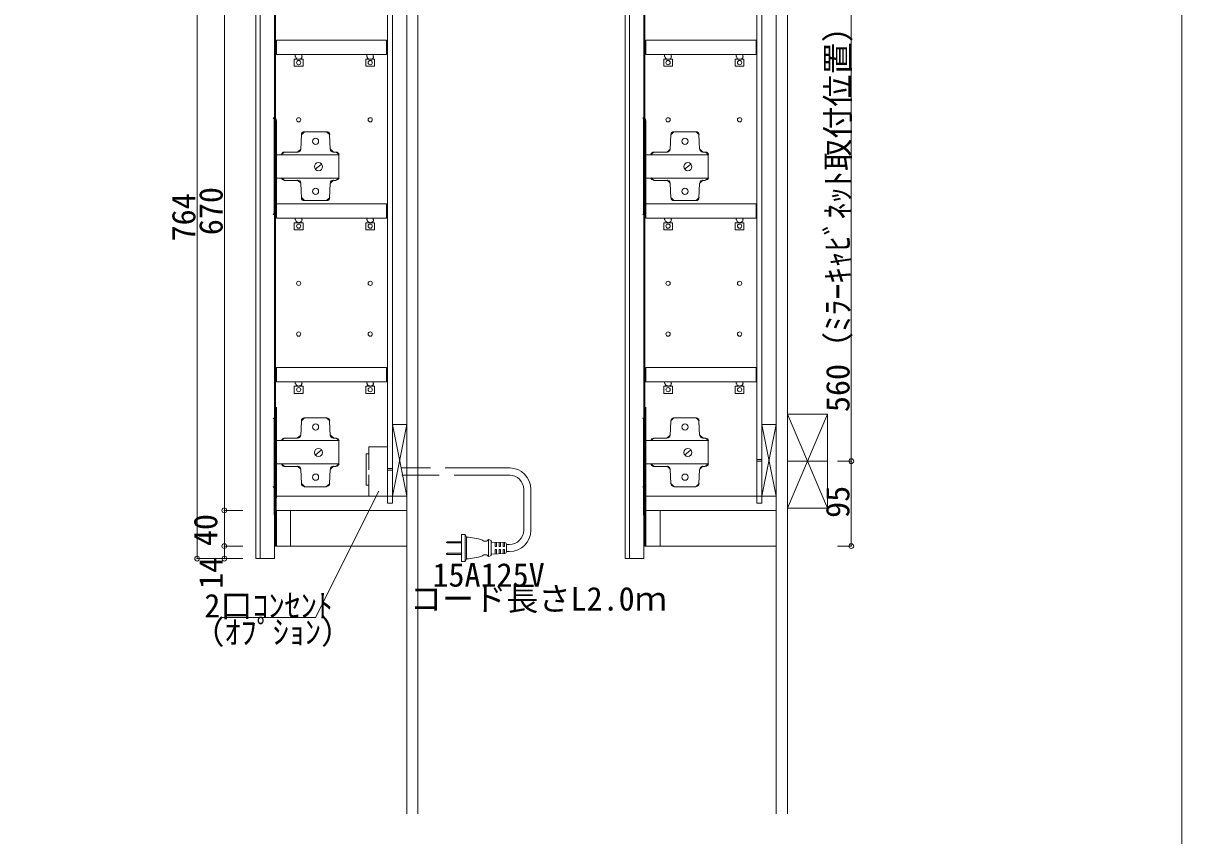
# Model space of a CAD drawing. Units: millimetres at full size, sheet at 1:9; details may follow other scales. Extents: x -1874 to 1873, y -1240 to 1240.
# Drawn here: x 577 to 1873, y -265 to 645 of the extents above; entities that cross this region are included whole.
import ezdxf
from ezdxf.enums import TextEntityAlignment as Align

# ---------------------------------------------------------------- set-up
doc = ezdxf.new("R2010")
doc.units = ezdxf.units.MM
doc.header["$LTSCALE"] = 9
doc.header["$PDMODE"] = 32
doc.header["$PDSIZE"] = 5.4
doc.linetypes.add('DASHED1', pattern=[1.8, 1.2, -0.6])
doc.layers.add('0-0_0', color=7, linetype='Continuous', lineweight=15)
doc.layers.add('1-0', color=7, linetype='Continuous', lineweight=15)
doc.styles.add('ＭＳ ゴシック', font='')
doc.styles.get('ＭＳ ゴシック').set_extended_font_data('MS Gothic')

msp = doc.modelspace()

# ---------------------------------------------------------------- linework, layer by layer
at = {"layer": '0-0_0', "lineweight": 18}
msp.add_lwpolyline([(-1874.068, -1240.29), (1873.294, -1240.29), (1873.294, 1239.758), (-1874.068, 1239.758)], close=True, dxfattribs=at)
at = {"layer": '1-0'}
for p, q in [((1005.865, 893.055), (1005.865, -240.246)), ((1419.316, 893.055), (1419.316, -240.246)), ((836.861, 809.226), (836.861, 45.226)), ((841.861, 809.226), (841.861, 45.226)), ((857.861, 809.226), (857.861, 45.226)), ((1250.312, 809.226), (1250.312, 45.226)), ((1255.312, 809.226), (1255.312, 45.226)), ((1271.312, 809.226), (1271.312, 45.226)), ((1005.865, 794.23), (1005.865, 89.226)), ((1419.316, 794.23), (1419.316, 89.226)), ((1018.365, 777.033), (1018.365, -240.246)), ((1431.816, 777.033), (1431.816, -240.246)), ((989.865, 761.217), (989.865, 107.395)), ((1403.316, 761.217), (1403.316, 107.395)), ((859.929, 625.319), (859.929, 609.319)), ((983.352, 625.319), (859.929, 625.319)), ((1273.38, 625.319), (1273.38, 609.319)), ((1396.803, 625.319), (1273.38, 625.319)), ((884.312, 604.224), (885.404, 604.224)), ((964.377, 604.224), (965.469, 604.224)), ((1297.764, 604.224), (1298.855, 604.224)), ((1377.828, 604.224), (1378.92, 604.224)), ((859.929, 442.262), (859.929, 426.262)), ((983.352, 442.262), (859.929, 442.262)), ((1273.38, 442.262), (1273.38, 426.262)), ((1396.803, 442.262), (1273.38, 442.262)), ((884.312, 421.167), (885.404, 421.167)), ((964.377, 421.167), (965.469, 421.167)), ((1297.764, 421.167), (1298.855, 421.167)), ((1377.828, 421.167), (1378.92, 421.167)), ((859.929, 259.205), (859.929, 243.205)), ((983.352, 259.205), (859.929, 259.205)), ((1273.38, 259.205), (1273.38, 243.205)), ((1396.803, 259.205), (1273.38, 259.205)), ((884.312, 238.11), (885.404, 238.11)), ((964.377, 238.11), (965.469, 238.11)), ((1297.764, 238.11), (1298.855, 238.11)), ((1377.828, 238.11), (1378.92, 238.11)), ((989.865, 115.226), (1005.865, 195.226)), ((1403.316, 115.226), (1419.316, 195.226)), ((1476.816, 206.726), (1431.816, 101.726)), ((1431.816, 206.726), (1476.816, 101.726)), ((1005.865, 194.396), (1005.865, 104.396)), ((1419.316, 194.396), (1419.316, 104.396)), ((963.365, 155.226), (963.365, 170.226)), ((963.365, 170.226), (984.365, 170.226)), ((984.365, 170.226), (984.365, 115.226)), ((963.365, 162.409), (960.365, 162.409)), ((960.365, 162.409), (960.365, 127.409)), ((1403.316, 156.226), (1397.816, 156.226)), ((989.865, 146.226), (984.365, 146.226)), ((989.865, 144.226), (984.365, 144.226)), ((1000.192, 146.726), (1032.294, 146.726)), ((1048.732, 146.726), (1121.471, 146.726)), ((1403.316, 154.226), (1397.816, 154.226)), ((1431.816, 154.226), (1476.816, 154.226)), ((963.365, 115.226), (963.365, 130.226)), ((1000.192, 138.726), (1042.294, 138.726)), ((1058.732, 138.726), (1121.471, 138.726)), ((963.365, 127.409), (960.365, 127.409)), ((1136.715, 122.726), (1136.715, 77.004)), ((1144.715, 122.726), (1144.715, 77.004)), ((984.365, 115.226), (963.365, 115.226)), ((989.865, 107.395), (984.365, 107.395)), ((1403.316, 107.395), (1397.816, 107.395)), ((873.821, 99.226), (859.865, 99.226)), ((1005.865, 99.226), (859.929, 99.226)), ((859.929, 99.226), (859.929, 59.226)), ((875.929, 99.226), (875.929, 59.226)), ((1287.272, 99.226), (1273.316, 99.226)), ((1419.316, 99.226), (1273.38, 99.226)), ((1273.38, 99.226), (1273.38, 59.226)), ((1289.38, 99.226), (1289.38, 59.226)), ((1431.816, 101.726), (1476.816, 101.726)), ((1005.865, 59.226), (1005.865, 89.226)), ((1419.316, 59.226), (1419.316, 89.226)), ((1067.171, 72.089), (1067.171, 57.089)), ((1071.171, 72.089), (1067.171, 72.089)), ((1071.171, 72.089), (1072.687, 69.089)), ((1071.171, 57.089), (1071.171, 72.089)), ((1072.687, 69.089), (1072.687, 57.089)), ((1097.171, 66.639), (1097.171, 57.089)), ((1100.171, 65.639), (1097.171, 66.639)), ((1100.171, 57.089), (1100.171, 65.639)), ((1051.008, 64.174), (1050.17, 63.689)), ((1050.17, 63.689), (1050.17, 63.189)), ((1050.17, 63.189), (1051.008, 62.704)), ((1067.171, 64.174), (1051.008, 64.174)), ((1051.008, 64.174), (1051.008, 62.704)), ((1051.008, 62.704), (1067.171, 62.704)), ((1067.171, 57.089), (1067.171, 42.088)), ((1071.171, 42.088), (1071.171, 57.089)), ((1072.687, 57.089), (1072.687, 45.088)), ((1097.171, 57.089), (1097.171, 47.538)), ((1100.171, 48.538), (1100.171, 57.089)), ((1115.757, 63.171), (1101.152, 63.797)), ((1104.671, 58.839), (1104.671, 63.646)), ((1106.171, 58.839), (1104.671, 58.839)), ((1104.671, 55.339), (1104.671, 50.531)), ((1106.171, 55.339), (1104.671, 55.339)), ((1106.171, 63.582), (1106.171, 58.839)), ((1106.171, 50.595), (1106.171, 55.339)), ((1109.172, 58.839), (1109.172, 63.453)), ((1110.672, 58.839), (1109.172, 58.839)), ((1109.172, 55.339), (1109.172, 50.724)), ((1110.672, 55.339), (1109.172, 55.339)), ((1110.672, 63.389), (1110.672, 58.839)), ((1110.672, 50.788), (1110.672, 55.339)), ((1113.672, 58.839), (1113.672, 63.26)), ((1115.172, 58.839), (1113.672, 58.839)), ((1113.672, 55.339), (1113.672, 50.917)), ((1115.172, 55.339), (1113.672, 55.339)), ((1115.172, 63.196), (1115.172, 58.839)), ((1115.172, 50.981), (1115.172, 55.339)), ((1117.672, 57.089), (1117.672, 61.173)), ((1120.715, 61.004), (1117.672, 61.004)), ((1117.672, 53.004), (1117.672, 57.089)), ((1120.715, 53.004), (1117.672, 53.004)), ((857.861, 45.226), (836.861, 45.226)), ((857.861, 46.226), (857.861, 45.226)), ((1050.17, 50.988), (1051.008, 51.473)), ((1050.17, 50.488), (1050.17, 50.988)), ((1051.008, 50.003), (1050.17, 50.488)), ((1051.008, 50.003), (1051.008, 51.474)), ((1051.008, 51.473), (1067.171, 51.473)), ((1067.171, 50.003), (1051.008, 50.003)), ((1067.171, 42.088), (1071.171, 42.088)), ((1071.171, 42.088), (1072.687, 45.088)), ((1097.171, 47.538), (1100.171, 48.538)), ((1101.152, 50.38), (1115.757, 51.006)), ((1271.312, 45.226), (1250.312, 45.226)), ((1271.312, 46.226), (1271.312, 45.226))]:
    msp.add_line(p, q, dxfattribs=at)
at = {"layer": '1-0', "color": 4, "lineweight": 9}
for p, q in [((771.2, 809.226), (771.2, 45.226)), ((801.722, 769.23), (801.722, 99.226)), ((1503.328, 154.226), (1488.102, 154.226)), ((801.722, 99.226), (822.442, 99.226)), ((801.722, 99.226), (801.722, 59.226)), ((801.722, 59.226), (822.442, 59.226)), ((801.722, 59.226), (801.722, 45.226)), ((1503.328, 59.226), (1488.102, 59.226)), ((771.2, 45.226), (822.442, 45.226)), ((801.722, 45.226), (822.442, 45.226))]:
    msp.add_line(p, q, dxfattribs=at)
at = {"layer": '1-0', "color": 8, "lineweight": 18}
for p, q in [((859.925, 535.259), (856.467, 538.716)), ((1273.376, 535.259), (1269.919, 538.716)), ((891.405, 523.067), (887.947, 519.61)), ((919.609, 519.61), (916.152, 523.067)), ((1304.856, 523.067), (1301.399, 519.61)), ((1333.061, 519.61), (1329.603, 523.067)), ((868.841, 500.139), (865.493, 497.547)), ((883.762, 500.139), (887.216, 503.44)), ((920.341, 503.44), (923.794, 500.139)), ((930.053, 497.547), (926.706, 500.139)), ((1282.292, 500.139), (1278.945, 497.547)), ((1297.213, 500.139), (1300.667, 503.44)), ((1333.792, 503.44), (1337.246, 500.139)), ((1343.505, 497.547), (1340.157, 500.139)), ((865.493, 471.434), (868.841, 468.841)), ((887.216, 465.541), (883.762, 468.841)), ((923.794, 468.841), (920.341, 465.541)), ((926.706, 468.841), (930.053, 471.434)), ((1278.945, 471.434), (1282.292, 468.841)), ((1300.667, 465.541), (1297.213, 468.841)), ((1337.246, 468.841), (1333.792, 465.541)), ((1340.157, 468.841), (1343.505, 471.434)), ((887.947, 449.371), (891.405, 445.914)), ((916.152, 445.914), (919.609, 449.371)), ((1301.399, 449.371), (1304.856, 445.914)), ((1329.603, 445.914), (1333.061, 449.371)), ((856.467, 430.265), (859.925, 433.722)), ((1269.919, 430.265), (1273.376, 433.722)), ((859.925, 198.996), (856.467, 202.453)), ((891.405, 202.804), (887.947, 199.347)), ((919.609, 199.347), (916.152, 202.804)), ((1273.376, 198.996), (1269.919, 202.453)), ((1304.856, 202.804), (1301.399, 199.347)), ((1333.061, 199.347), (1329.603, 202.804)), ((883.762, 180.24), (887.216, 183.54)), ((920.341, 183.54), (923.794, 180.24)), ((1297.213, 180.24), (1300.667, 183.54)), ((1333.792, 183.54), (1337.246, 180.24)), ((868.841, 179.876), (865.493, 177.283)), ((930.053, 177.283), (926.706, 179.876)), ((1282.292, 179.876), (1278.945, 177.283)), ((1343.505, 177.283), (1340.157, 179.876)), ((865.493, 151.171), (868.841, 148.578)), ((887.216, 145.278), (883.762, 148.578)), ((923.794, 148.578), (920.341, 145.278)), ((926.706, 148.578), (930.053, 151.171)), ((1278.945, 151.171), (1282.292, 148.578)), ((1300.667, 145.278), (1297.213, 148.578)), ((1337.246, 148.578), (1333.792, 145.278)), ((1340.157, 148.578), (1343.505, 151.171)), ((856.467, 125.002), (859.925, 128.459)), ((887.947, 129.472), (891.405, 126.015)), ((916.152, 126.015), (919.609, 129.472)), ((1269.919, 125.002), (1273.376, 128.459)), ((1301.399, 129.472), (1304.856, 126.015)), ((1329.603, 126.015), (1333.061, 129.472))]:
    msp.add_line(p, q, dxfattribs=at)
at = {"layer": '1-0', "color": 1, "lineweight": 18}
for p, q in [((984.288, 376.039), (984.288, 388.049)), ((1397.74, 376.039), (1397.74, 388.049))]:
    msp.add_line(p, q, dxfattribs=at)
at = {"layer": '1-0', "linetype": 'DASHED1'}
msp.add_line((963.365, 155.226), (963.365, 130.226), dxfattribs=at)
at = {"layer": '1-0'}
for points in [[(858.865, 764.23), (858.865, 59.226), (1005.865, 59.226)], [(989.865, 761.217), (984.365, 761.217), (984.365, 107.395)], [(1272.316, 764.23), (1272.316, 59.226), (1419.316, 59.226)], [(1403.316, 761.217), (1397.816, 761.217), (1397.816, 107.395)], [(983.352, 625.319), (983.352, 609.319), (859.929, 609.319)], [(1396.803, 625.319), (1396.803, 609.319), (1273.38, 609.319)], [(888.315, 607.135), (888.315, 609.319), (881.037, 609.319), (881.037, 607.135)], [(968.38, 607.135), (968.38, 609.319), (961.101, 609.319), (961.101, 607.135)], [(1301.767, 607.135), (1301.767, 609.319), (1294.488, 609.319), (1294.488, 607.135)], [(1381.832, 607.135), (1381.832, 609.319), (1374.553, 609.319), (1374.553, 607.135)], [(983.352, 442.262), (983.352, 426.262), (859.929, 426.262)], [(1396.803, 442.262), (1396.803, 426.262), (1273.38, 426.262)], [(888.315, 424.442), (888.315, 426.262), (881.037, 426.262), (881.037, 424.442)], [(968.38, 424.442), (968.38, 426.262), (961.101, 426.262), (961.101, 424.442)], [(1301.767, 424.442), (1301.767, 426.262), (1294.488, 426.262), (1294.488, 424.442)], [(1381.832, 424.442), (1381.832, 426.262), (1374.553, 426.262), (1374.553, 424.442)], [(983.352, 259.205), (983.352, 243.205), (859.929, 243.205)], [(1396.803, 259.205), (1396.803, 243.205), (1273.38, 243.205)], [(888.315, 241.385), (888.315, 243.205), (881.037, 243.205), (881.037, 241.385)], [(968.38, 241.385), (968.38, 243.205), (961.101, 243.205), (961.101, 241.385)], [(1301.767, 241.385), (1301.767, 243.205), (1294.488, 243.205), (1294.488, 241.385)], [(1381.832, 241.385), (1381.832, 243.205), (1374.553, 243.205), (1374.553, 241.385)], [(1005.865, 195.226), (989.865, 195.226), (1005.865, 115.226)], [(1419.316, 195.226), (1403.316, 195.226), (1419.316, 115.226)], [(1431.816, 206.726), (1476.816, 206.726), (1476.816, 101.726)], [(797.013, -20.837), (903.786, -20.837), (974.588, 120.766)], [(1005.865, 115.226), (859.865, 115.226), (859.865, 99.226)], [(1419.316, 115.226), (1273.316, 115.226), (1273.316, 99.226)]]:
    msp.add_lwpolyline(points, dxfattribs=at)
at = {"layer": '1-0', "color": 4, "lineweight": 9}
msp.add_lwpolyline([(1503.328, 724.23), (1503.328, 144.226), (1503.328, 59.226)], dxfattribs=at)
at = {"layer": '1-0'}
for points in [[(889.771, 604.224), (889.771, 596.217), (879.945, 596.217), (879.945, 604.224)], [(969.836, 604.224), (969.836, 596.217), (960.01, 596.217), (960.01, 604.224)], [(1303.223, 604.224), (1303.223, 596.217), (1293.396, 596.217), (1293.396, 604.224)], [(1383.287, 604.224), (1383.287, 596.217), (1373.461, 596.217), (1373.461, 604.224)], [(889.771, 421.167), (889.771, 413.16), (879.945, 413.16), (879.945, 421.167)], [(969.836, 421.167), (969.836, 413.16), (960.01, 413.16), (960.01, 421.167)], [(1303.223, 421.167), (1303.223, 413.16), (1293.396, 413.16), (1293.396, 421.167)], [(1383.287, 421.167), (1383.287, 413.16), (1373.461, 413.16), (1373.461, 421.167)], [(889.771, 238.11), (889.771, 230.103), (879.945, 230.103), (879.945, 238.11)], [(969.836, 238.11), (969.836, 230.103), (960.01, 230.103), (960.01, 238.11)], [(1303.223, 238.11), (1303.223, 230.103), (1293.396, 230.103), (1293.396, 238.11)], [(1383.287, 238.11), (1383.287, 230.103), (1373.461, 230.103), (1373.461, 238.11)]]:
    msp.add_lwpolyline(points, close=True, dxfattribs=at)
at = {"layer": '1-0', "color": 8, "lineweight": 18}
for points in [[(857.325, 429.901), (857.325, 538.352), (857.325, 429.901)], [(859.925, 535.077), (859.925, 433.54), (859.925, 535.077)], [(1270.777, 429.901), (1270.777, 538.352), (1270.777, 429.901)], [(1273.376, 535.077), (1273.376, 433.54), (1273.376, 535.077)], [(887.947, 519.428), (887.219, 503.415), (887.947, 519.428)], [(915.97, 522.703), (891.223, 522.703), (915.97, 522.703)], [(919.973, 503.415), (919.245, 519.428), (919.973, 503.415)], [(1301.399, 519.428), (1300.671, 503.415), (1301.399, 519.428)], [(1329.421, 522.703), (1304.674, 522.703), (1329.421, 522.703)], [(1333.424, 503.415), (1332.697, 519.428), (1333.424, 503.415)], [(883.58, 500.139), (868.659, 500.139), (883.58, 500.139)], [(926.524, 500.139), (923.612, 500.139), (926.524, 500.139)], [(1297.031, 500.139), (1282.11, 500.139), (1297.031, 500.139)], [(1339.975, 500.139), (1337.064, 500.139), (1339.975, 500.139)], [(903.232, 481.215), (910.147, 486.31), (903.232, 481.215)], [(1316.684, 481.215), (1323.598, 486.31), (1316.684, 481.215)], [(883.58, 468.477), (868.659, 468.477), (883.58, 468.477)], [(926.524, 468.477), (923.612, 468.477), (926.524, 468.477)], [(1297.031, 468.477), (1282.11, 468.477), (1297.031, 468.477)], [(1339.975, 468.477), (1337.064, 468.477), (1339.975, 468.477)], [(887.947, 449.189), (887.219, 465.202), (887.947, 449.189)], [(919.973, 465.202), (919.245, 449.189), (919.973, 465.202)], [(1301.399, 449.189), (1300.671, 465.202), (1301.399, 449.189)], [(1333.424, 465.202), (1332.697, 449.189), (1333.424, 465.202)], [(915.97, 445.914), (891.223, 445.914), (915.97, 445.914)], [(1329.421, 445.914), (1304.674, 445.914), (1329.421, 445.914)], [(859.925, 214.814), (859.925, 113.277), (859.925, 214.814)], [(1273.376, 214.814), (1273.376, 113.277), (1273.376, 214.814)], [(857.325, 94.002), (857.325, 202.453), (857.325, 94.002)], [(887.947, 199.165), (887.219, 183.152), (887.947, 199.165)], [(915.97, 202.804), (891.223, 202.804), (915.97, 202.804)], [(919.973, 183.152), (919.245, 199.165), (919.973, 183.152)], [(1270.777, 94.002), (1270.777, 202.453), (1270.777, 94.002)], [(1301.399, 199.165), (1300.671, 183.152), (1301.399, 199.165)], [(1329.421, 202.804), (1304.674, 202.804), (1329.421, 202.804)], [(1333.424, 183.152), (1332.697, 199.165), (1333.424, 183.152)], [(883.58, 179.876), (868.659, 179.876), (883.58, 179.876)], [(926.524, 179.876), (923.612, 179.876), (926.524, 179.876)], [(1297.031, 179.876), (1282.11, 179.876), (1297.031, 179.876)], [(1339.975, 179.876), (1337.064, 179.876), (1339.975, 179.876)], [(903.232, 160.952), (910.147, 166.411), (903.232, 160.952)], [(1316.684, 160.952), (1323.598, 166.411), (1316.684, 160.952)], [(883.58, 148.214), (868.659, 148.214), (883.58, 148.214)], [(887.947, 129.29), (887.219, 144.939), (887.947, 129.29)], [(919.973, 144.939), (919.245, 129.29), (919.973, 144.939)], [(926.524, 148.214), (923.612, 148.214), (926.524, 148.214)], [(1297.031, 148.214), (1282.11, 148.214), (1297.031, 148.214)], [(1301.399, 129.29), (1300.671, 144.939), (1301.399, 129.29)], [(1333.424, 144.939), (1332.697, 129.29), (1333.424, 144.939)], [(1339.975, 148.214), (1337.064, 148.214), (1339.975, 148.214)], [(915.97, 125.651), (891.223, 125.651), (915.97, 125.651)], [(1329.421, 125.651), (1304.674, 125.651), (1329.421, 125.651)]]:
    msp.add_lwpolyline(points, dxfattribs=at)
for points in [[(859.925, 497.228), (929.799, 497.228), (929.799, 471.025), (859.925, 471.025), (929.799, 471.025), (929.799, 497.228)], [(1273.376, 497.228), (1343.251, 497.228), (1343.251, 471.025), (1273.376, 471.025), (1343.251, 471.025), (1343.251, 497.228)], [(859.925, 177.329), (929.799, 177.329), (929.799, 151.126), (859.925, 151.126), (929.799, 151.126), (929.799, 177.329)], [(1273.376, 177.329), (1343.251, 177.329), (1343.251, 151.126), (1273.376, 151.126), (1343.251, 151.126), (1343.251, 177.329)]]:
    msp.add_lwpolyline(points, close=True, dxfattribs=at)
at = {"layer": '1-0'}
for centre in [(884.858, 600.402), (964.923, 600.402), (1298.309, 600.402), (1378.374, 600.402), (884.858, 417.345), (964.923, 417.345), (1298.309, 417.345), (1378.374, 417.345), (884.858, 234.288), (964.923, 234.288), (1298.309, 234.288), (1378.374, 234.288)]:
    msp.add_circle(centre, 2.365, dxfattribs=at)
at = {"layer": '1-0', "lineweight": 18}
for centre in [(884.858, 600.402), (964.923, 600.402), (1298.309, 600.402), (1378.374, 600.402), (884.858, 536.351), (964.923, 536.351), (1298.309, 536.351), (1378.374, 536.351), (884.858, 417.345), (964.923, 417.345), (1298.309, 417.345), (1378.374, 417.345), (884.858, 353.294), (964.923, 353.294), (1298.309, 353.294), (1378.374, 353.294), (884.858, 296.52), (964.923, 296.52), (1298.309, 296.52), (1378.374, 296.52), (884.858, 234.288), (964.923, 234.288), (1298.309, 234.288), (1378.374, 234.288)]:
    msp.add_circle(centre, 2.365, dxfattribs=at)
at = {"layer": '1-0', "color": 8, "lineweight": 18}
for centre, radius in [((903.778, 512.331), 3.457), ((903.778, 512.331), 3.457), ((1317.23, 512.331), 3.457), ((1317.23, 512.331), 3.457), ((907.054, 483.945), 4.549), ((907.054, 483.945), 4.549), ((1320.505, 483.945), 4.549), ((1320.505, 483.945), 4.549), ((903.778, 456.286), 3.457), ((903.778, 456.286), 3.457), ((1317.23, 456.286), 3.457), ((1317.23, 456.286), 3.457), ((903.778, 192.432), 3.457), ((903.778, 192.432), 3.457), ((1317.23, 192.432), 3.457), ((1317.23, 192.432), 3.457), ((907.054, 164.045), 4.549), ((907.054, 164.045), 4.549), ((1320.505, 164.045), 4.549), ((1320.505, 164.045), 4.549), ((903.778, 136.387), 3.457), ((903.778, 136.387), 3.457), ((1317.23, 136.387), 3.457), ((1317.23, 136.387), 3.457)]:
    msp.add_circle(centre, radius, dxfattribs=at)
at = {"layer": '1-0'}
for centre, radius, start, end in [((884.494, 607.317), 3.093, 180, 270), ((885.586, 607.317), 3.093, 270, 360), ((964.559, 607.317), 3.093, 180, 270), ((965.651, 607.317), 3.093, 270, 360), ((1297.946, 607.317), 3.093, 180, 270), ((1299.037, 607.317), 3.093, 270, 360), ((1378.01, 607.317), 3.093, 180, 270), ((1379.102, 607.317), 3.093, 270, 360), ((884.494, 424.624), 3.093, 180, 270), ((885.586, 424.624), 3.093, 270, 360), ((964.559, 424.624), 3.093, 180, 270), ((965.651, 424.624), 3.093, 270, 360), ((1297.946, 424.624), 3.093, 180, 270), ((1299.037, 424.624), 3.093, 270, 360), ((1378.01, 424.624), 3.093, 180, 270), ((1379.102, 424.624), 3.093, 270, 360), ((884.494, 241.567), 3.093, 180, 270), ((885.586, 241.567), 3.093, 270, 360), ((964.559, 241.567), 3.093, 180, 270), ((965.651, 241.567), 3.093, 270, 360), ((1297.946, 241.567), 3.093, 180, 270), ((1299.037, 241.567), 3.093, 270, 360), ((1378.01, 241.567), 3.093, 180, 270), ((1379.102, 241.567), 3.093, 270, 360), ((1120.715, 122.726), 24, 0, 90), ((1120.715, 122.726), 16, 0, 90), ((1072.933, 21.713), 47.376, 68.23994, 90.29713), ((1093.448, 68.961), 4.388, 227.73286, 328.04878), ((1120.715, 77.004), 16, 270, 0), ((1120.715, 77.004), 24, 270, 0), ((1101.171, 64.797), 1, 179.43862, 268.87534), ((1115.672, 61.173), 2, 0, 87.54598), ((1115.672, 53.004), 2, 272.45402, 0), ((1072.933, 92.464), 47.376, 269.70287, 291.76006), ((1093.448, 45.216), 4.388, 31.95122, 132.26714), ((1101.171, 49.38), 1, 91.12466, 180.56138)]:
    msp.add_arc(centre, radius, start, end, dxfattribs=at)
at = {"layer": '1-0', "color": 8, "lineweight": 18}
for centre, start, end in [((856.467, 535.259), 359.99996, 90.00004), ((1269.919, 535.259), 359.99996, 90.00004), ((891.405, 519.61), 89.99996, 180.00004), ((916.152, 519.61), 359.99996, 90.00004), ((1304.856, 519.61), 89.99996, 180.00004), ((1329.603, 519.61), 359.99996, 90.00004), ((868.841, 496.682), 90, 165.52001), ((883.762, 503.597), 269.99997, 357.39629), ((923.794, 503.597), 182.60371, 270.00003), ((926.706, 496.682), 14.47999, 90), ((1282.292, 496.682), 90, 165.52001), ((1297.213, 503.597), 269.99997, 357.39629), ((1337.246, 503.597), 182.60371, 270.00003), ((1340.157, 496.682), 14.47999, 90), ((868.841, 472.299), 194.47999, 270), ((883.762, 465.384), 2.60371, 90.00003), ((923.794, 465.384), 89.99997, 177.39629), ((926.706, 472.299), 270, 345.52001), ((1282.292, 472.299), 194.47999, 270), ((1297.213, 465.384), 2.60371, 90.00003), ((1337.246, 465.384), 89.99997, 177.39629), ((1340.157, 472.299), 270, 345.52001), ((891.405, 449.371), 179.99996, 270.00004), ((916.152, 449.371), 269.99996, 0.00004), ((1304.856, 449.371), 179.99996, 270.00004), ((1329.603, 449.371), 269.99996, 0.00004), ((856.467, 433.722), 269.99996, 0.00004), ((1269.919, 433.722), 269.99996, 0.00004), ((856.467, 198.996), 359.99996, 90.00004), ((891.405, 199.347), 89.99996, 180.00004), ((916.152, 199.347), 359.99996, 90.00004), ((1269.919, 198.996), 359.99996, 90.00004), ((1304.856, 199.347), 89.99996, 180.00004), ((1329.603, 199.347), 359.99996, 90.00004), ((883.762, 183.698), 269.99997, 357.39629), ((923.794, 183.698), 182.60371, 270.00003), ((1297.213, 183.698), 269.99997, 357.39629), ((1337.246, 183.698), 182.60371, 270.00003), ((868.841, 176.419), 90, 165.52001), ((926.706, 176.419), 14.47999, 90), ((1282.292, 176.419), 90, 165.52001), ((1340.157, 176.419), 14.47999, 90), ((868.841, 152.036), 194.47999, 270), ((883.762, 145.121), 2.60371, 90.00003), ((923.794, 145.121), 89.99997, 177.39629), ((926.706, 152.036), 270, 345.52001), ((1282.292, 152.036), 194.47999, 270), ((1297.213, 145.121), 2.60371, 90.00003), ((1337.246, 145.121), 89.99997, 177.39629), ((1340.157, 152.036), 270, 345.52001), ((856.467, 128.459), 269.99996, 0.00004), ((891.405, 129.472), 179.99996, 270.00004), ((916.152, 129.472), 269.99996, 0.00004), ((1269.919, 128.459), 269.99996, 0.00004), ((1304.856, 129.472), 179.99996, 270.00004), ((1329.603, 129.472), 269.99996, 0.00004)]:
    msp.add_arc(centre, 3.457, start, end, dxfattribs=at)
at = {"layer": '1-0', "color": 6}
for p in [(1503.328, 154.226), (801.722, 99.226), (801.722, 59.226), (1503.328, 59.226), (771.2, 45.226), (801.722, 45.226)]:
    msp.add_point(p, dxfattribs=at)

# ---------------------------------------------------------------- texts
at = {"layer": '1-0', "style": 'ＭＳ ゴシック'}
for s, p in [('560（ﾐﾗｰｷｬﾋﾞﾈｯﾄ取付位置）', (1509.328, 209.228)), ('670', (807.722, 407.228)), ('764', (777.2, 400.226)), ('95', (1509.185, 90.789)), ('40', (801.722, 59.226)), ('14', (807.707, 11.305))]:
    msp.add_text(s, height=26.39, rotation=90, dxfattribs=at).set_placement(p, align=Align.BOTTOM_LEFT)
for s, p in [('15A125V', (1034.592, 5.913)), ('コード長さL2.0ｍ', (1009.187, -20.799)), ('2口ｺﾝｾﾝﾄ', (779.256, -28.55)), ('（ｵﾌﾟｼｮﾝ）', (765.878, -58.106))]:
    msp.add_text(s, height=26.39, dxfattribs=at).set_placement(p, align=Align.BOTTOM_LEFT)

doc.saveas('drawing.dxf')
